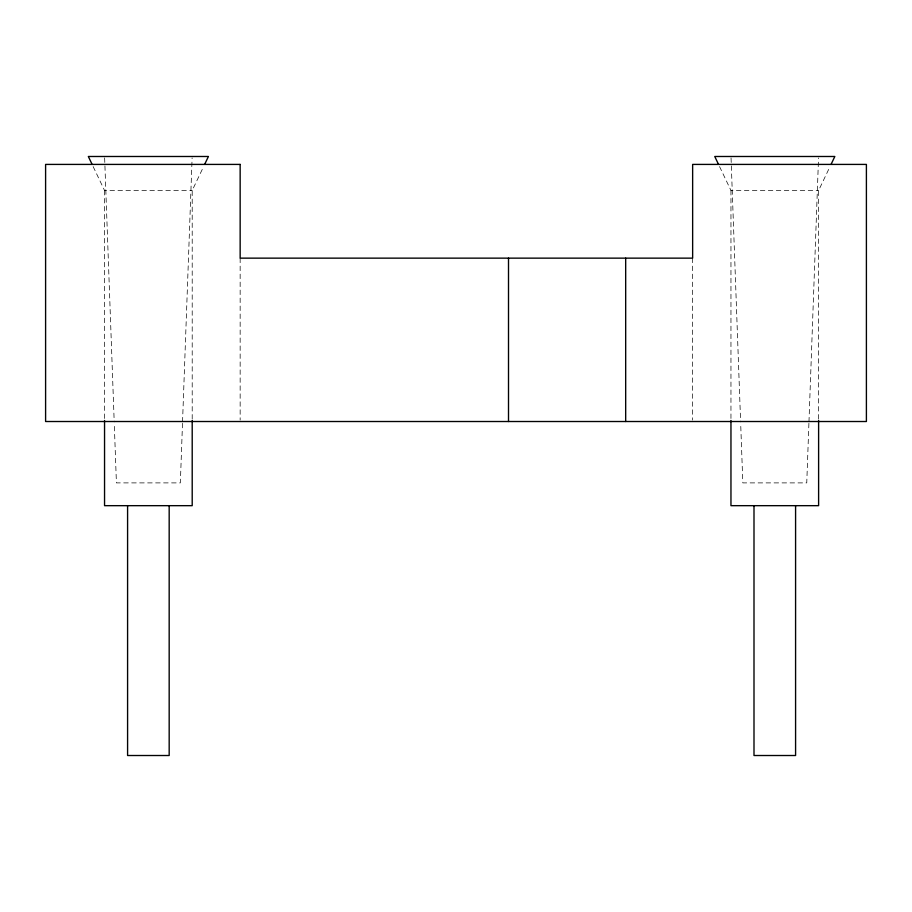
<?xml version="1.0" encoding="UTF-8"?>
<svg xmlns="http://www.w3.org/2000/svg" width="912" height="912" viewBox="0 0 912 912"><rect width="100%" height="100%" fill="white"/><g stroke="black" fill="none" stroke-linecap="round" stroke-linejoin="round"><path stroke-width="0.68" stroke-dasharray="4.56 3.42" d="M182.503 423.293L180.348 482.893L116.417 482.893L114.251 423.293M182.548 421.88L192.113 157.913M808.91 423.293L806.755 482.893L742.824 482.893L740.669 423.293M808.967 421.88L818.531 157.913M192.204 419.064L192.204 190.483L203.615 166.565M818.611 419.064L818.611 190.483L830.023 166.565M93.138 166.565L104.549 190.483L192.204 190.483M719.545 166.565L730.957 190.483L818.611 190.483M731.048 157.913L740.612 421.88M104.641 157.913L114.205 421.88M730.957 190.483L730.957 419.064M692.641 258.142L692.641 420.09M240.152 258.142L240.152 420.09M104.549 190.483L104.549 419.064"/><path stroke-width="1.37" d="M204.812 164.046L208.426 156.488L88.339 156.488L91.941 164.046M831.231 164.046L834.833 156.488L714.746 156.488L718.348 164.046M818.611 420.489L818.611 505.67L730.957 505.67L730.957 420.489M795.583 505.67L795.583 755.512L753.996 755.512L753.996 505.67M625.678 258.142L625.678 421.515M508.508 258.142L508.508 421.515M192.204 420.489L192.204 505.67L104.549 505.67L104.549 420.489M169.176 505.67L169.176 755.512L127.589 755.512L127.589 505.67M240.152 164.411L45.6 164.411L45.6 421.515L866.4 421.515L866.4 164.411L692.641 164.411L692.641 258.142L240.152 258.142L240.152 164.411"/></g></svg>
